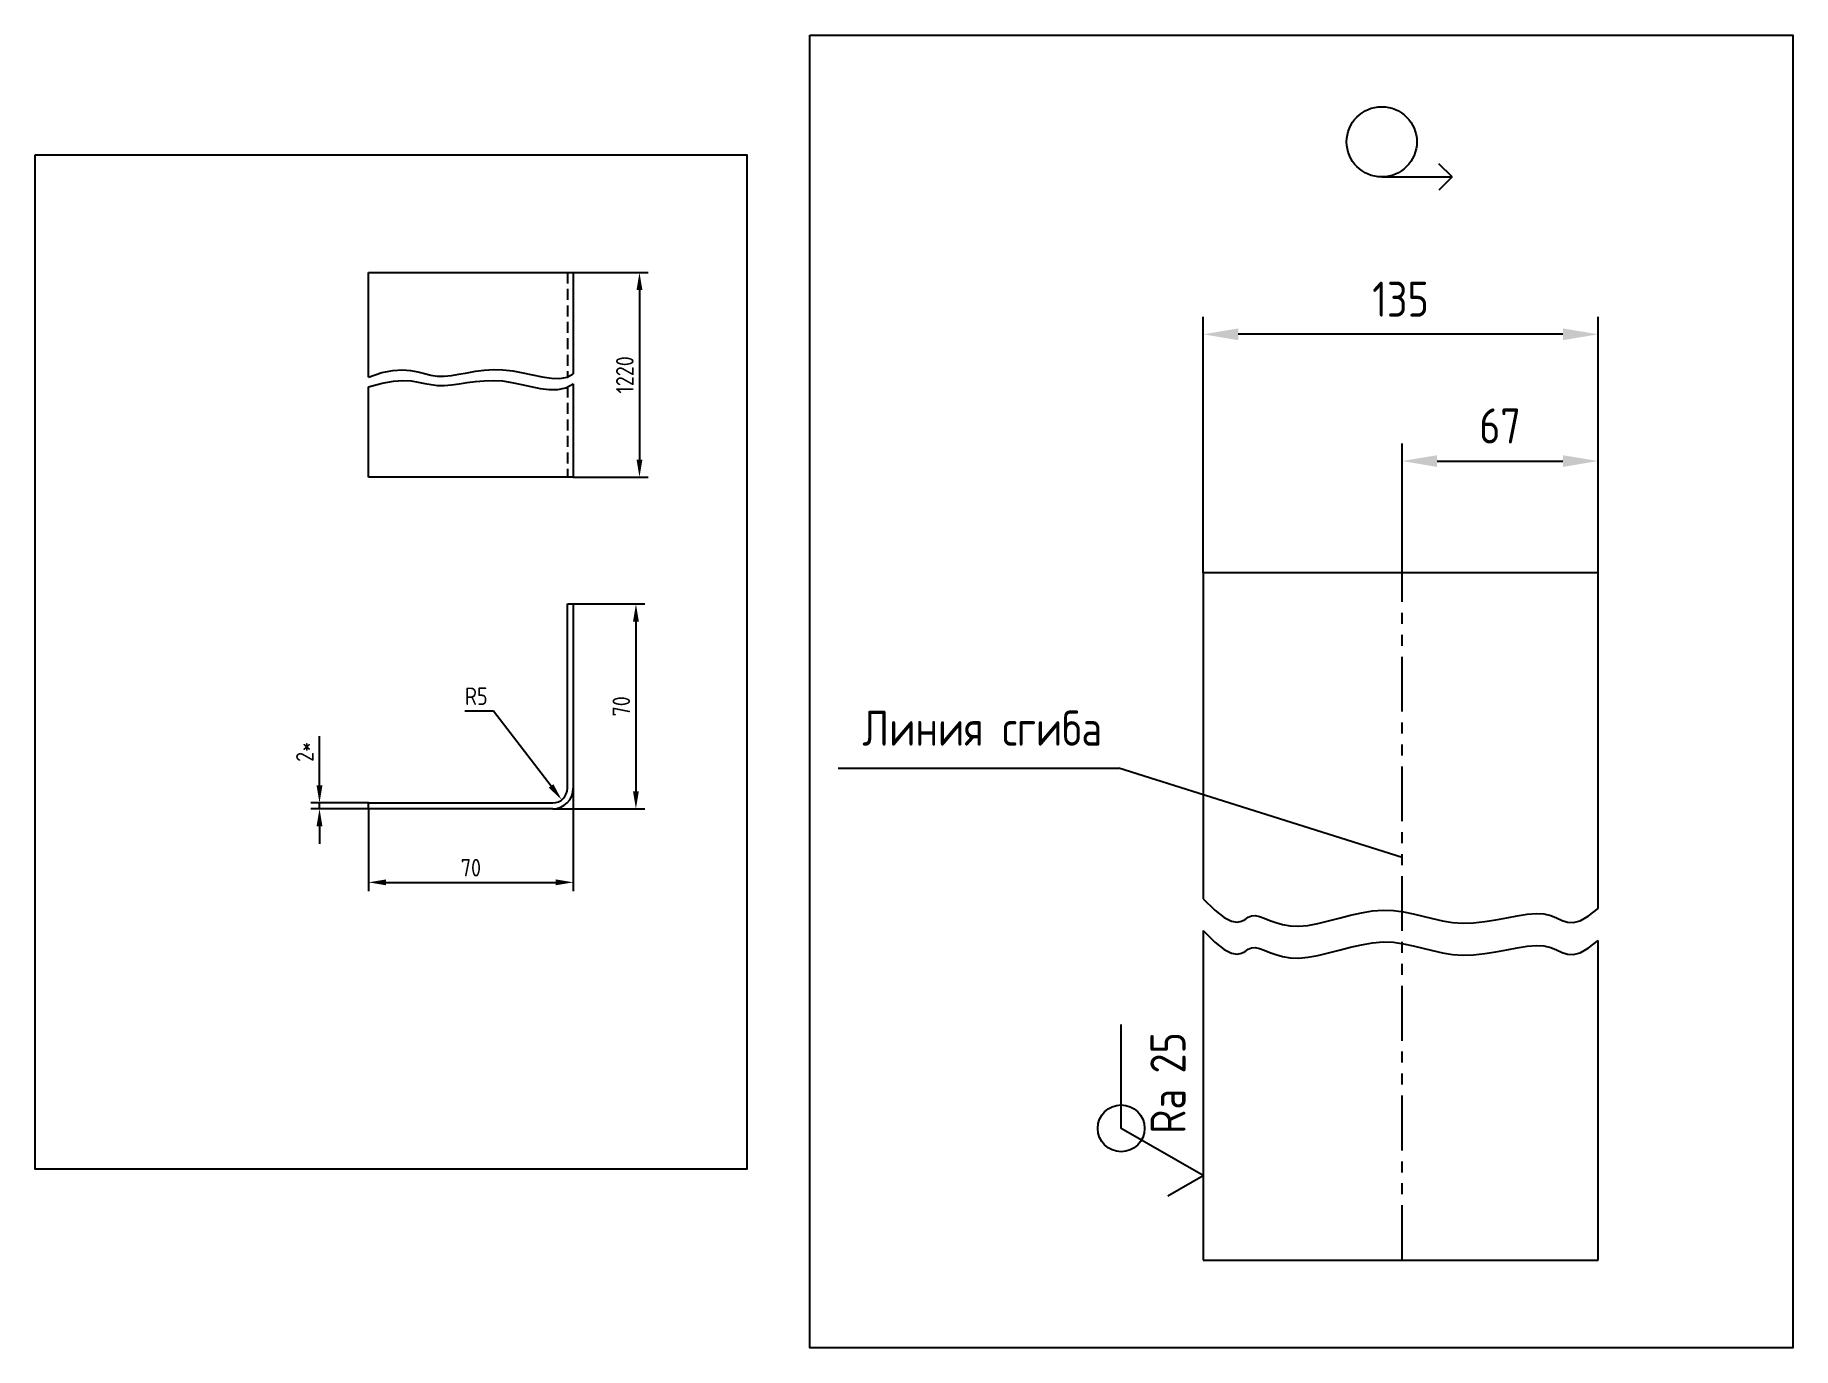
# Model space of a CAD drawing. Header units: millimetres. Extents: x 9274 to 9875, y 1352 to 1801.
import ezdxf

# ---------------------------------------------------------------- set-up
doc = ezdxf.new("R2010")
doc.units = ezdxf.units.MM
doc.header["$LTSCALE"] = 15
doc.linetypes.add('HIDDEN', pattern=[0.375, 0.25, -0.125])
doc.linetypes.add('PHANTOM', pattern=[2.5, 1.25, -0.25, 0.25, -0.25, 0.25, -0.25])
doc.layers.add('AM_VIEWS', color=1, linetype='Continuous', lineweight=25, plot=False)
for name, color, linetype in [('Bord', 1, 'Continuous'), ('Cont', 6, 'Continuous'), ('DIM', 7, 'Continuous'), ('HIDE', 2, 'HIDDEN'), ('PHAN', 5, 'PHANTOM'), ('Text', 3, 'Continuous')]:
    doc.layers.add(name, color=color, linetype=linetype)
doc.styles.add('Style1', font='romans.shx', dxfattribs={"width": 0.8})
doc.dimstyles.new('LIN2', dxfattribs={"dimscale": 2, "dimtxt": 3, "dimasz": 3, "dimexe": 1.5, "dimexo": 0, "dimgap": 1, "dimtad": 1, "dimdec": 4, "dimrnd": 1, "dimdsep": 46, "dimtxsty": 'Style1', "dimcen": 0, "dimdle": 2, "dimclrd": 256, "dimclrt": 3, "dimadec": 0, "dimazin": 0, "dimtfac": 1, "dimtdec": 4, "dimtmove": 1, "dimatfit": 3, "dimfxl": 1, "dimtolj": 1, "dimtzin": 0, "dimarcsym": 0})
doc.dimstyles.new('LIN4', dxfattribs={"dimscale": 4, "dimtxt": 3, "dimasz": 3, "dimexe": 1.5, "dimexo": 0, "dimgap": 1.5, "dimtad": 1, "dimzin": 13, "dimdsep": 46, "dimtxsty": 'Style1', "dimcen": 0, "dimclrt": 3, "dimadec": 0, "dimazin": 0, "dimtfac": 1, "dimtmove": 0, "dimatfit": 3, "dimfxl": 1, "dimtolj": 1, "dimtzin": 13, "dimarcsym": 0})

# ---------------------------------------------------------------- blocks, each defined once
blk = doc.blocks.new('A$C6CF913E7')
at = {"layer": 'Text'}
blk.add_circle((0, 0), 2, dxfattribs=at)
blk = doc.blocks.new('sherISO_07')
at = {"layer": 'Text'}
blk.add_line((4.04, 7), (12.93, 7), dxfattribs=at)
blk.add_lwpolyline([(-1.73, 3), (0, 0), (4.04, 7)], dxfattribs=at)
blk.add_blockref('A$C6CF913E7', (4.04, 7))
at = {"layer": 'Text', "style": 'Style1', "width": 0.8}
blk.add_text('Ra', height=3, dxfattribs=at).set_placement((3.58, 1.5))
blk.add_attdef('25', (8.73, 1.5), '', height=3, dxfattribs=at)
blk = doc.blocks.new('*D26')
at = {"layer": 'Defpoints', "color": 0, "transparency": 16777216}
for p in [(9458.13, 1606.48), (9451.13, 1536.48), (9479.53, 1536.48)]:
    blk.add_point(p, dxfattribs=at)
at = {"layer": 'DIM', "color": 0, "lineweight": -2, "transparency": 16777216}
for p, q in [((9458.13, 1606.48), (9482.53, 1606.48)), ((9451.13, 1536.48), (9482.53, 1536.48))]:
    blk.add_line(p, q, dxfattribs=at)
at = {"layer": 'DIM', "lineweight": -2, "transparency": 16777216}
blk.add_line((9479.53, 1600.48), (9479.53, 1542.48), dxfattribs=at)
at = {"layer": 'DIM', "transparency": 16777216}
for points in [[(9478.53, 1600.48), (9480.53, 1600.48), (9479.53, 1606.48)], [(9478.53, 1542.48), (9480.53, 1542.48), (9479.53, 1536.48)]]:
    blk.add_solid(points, dxfattribs=at)
at = {"layer": 'DIM', "color": 3, "transparency": 16777216, "insert": (9474.53, 1571.48), "char_height": 6, "attachment_point": 5, "rotation": 90, "style": 'Style1'}
blk.add_mtext('\\A1;70', dxfattribs=at)
blk = doc.blocks.new('*D27')
at = {"layer": 'Defpoints', "color": 0, "transparency": 16777216}
for p in [(9458.13, 1543.48), (9388.13, 1536.48), (9458.13, 1511.33)]:
    blk.add_point(p, dxfattribs=at)
at = {"layer": 'DIM', "color": 0, "lineweight": -2, "transparency": 16777216}
for p, q in [((9458.13, 1543.48), (9458.13, 1508.33)), ((9388.13, 1536.48), (9388.13, 1508.33))]:
    blk.add_line(p, q, dxfattribs=at)
at = {"layer": 'DIM', "lineweight": -2, "transparency": 16777216}
blk.add_line((9394.13, 1511.33), (9452.13, 1511.33), dxfattribs=at)
at = {"layer": 'DIM', "transparency": 16777216}
for points in [[(9394.13, 1512.33), (9394.13, 1510.33), (9388.13, 1511.33)], [(9452.13, 1512.33), (9452.13, 1510.33), (9458.13, 1511.33)]]:
    blk.add_solid(points, dxfattribs=at)
at = {"layer": 'DIM', "color": 3, "transparency": 16777216, "insert": (9423.13, 1516.33), "char_height": 6, "attachment_point": 5, "style": 'Style1'}
blk.add_mtext('\\A1;70', dxfattribs=at)
blk = doc.blocks.new('*D28')
at = {"layer": 'Defpoints', "color": 0, "transparency": 16777216}
for p in [(9371.38, 1538.48), (9388.13, 1538.48), (9388.13, 1536.48)]:
    blk.add_point(p, dxfattribs=at)
at = {"layer": 'DIM', "lineweight": -2, "transparency": 16777216}
for p, q in [((9371.38, 1544.48), (9371.38, 1561.34)), ((9371.38, 1536.48), (9371.38, 1538.48)), ((9371.38, 1530.48), (9371.38, 1524.48))]:
    blk.add_line(p, q, dxfattribs=at)
at = {"layer": 'DIM', "color": 0, "lineweight": -2, "transparency": 16777216}
for p, q in [((9388.13, 1538.48), (9368.38, 1538.48)), ((9388.13, 1536.48), (9368.38, 1536.48))]:
    blk.add_line(p, q, dxfattribs=at)
at = {"layer": 'DIM', "transparency": 16777216}
for points in [[(9370.38, 1544.48), (9372.38, 1544.48), (9371.38, 1538.48)], [(9370.38, 1530.48), (9372.38, 1530.48), (9371.38, 1536.48)]]:
    blk.add_solid(points, dxfattribs=at)
at = {"layer": 'DIM', "color": 3, "transparency": 16777216, "insert": (9366.38, 1555.91), "char_height": 6, "attachment_point": 5, "rotation": 90, "style": 'Style1'}
blk.add_mtext('\\A1;2*', dxfattribs=at)
blk = doc.blocks.new('*D29')
at = {"layer": 'Defpoints', "color": 0, "transparency": 16777216}
for p in [(9451.13, 1543.48), (9454.17, 1539.51)]:
    blk.add_point(p, dxfattribs=at)
at = {"layer": 'DIM', "lineweight": -2, "transparency": 16777216}
for p, q in [((9421.08, 1569.95), (9430.85, 1569.95)), ((9430.85, 1569.95), (9450.52, 1544.27))]:
    blk.add_line(p, q, dxfattribs=at)
at = {"layer": 'DIM', "transparency": 16777216}
blk.add_solid([(9451.32, 1544.88), (9449.73, 1543.67), (9454.17, 1539.51)], dxfattribs=at)
at = {"layer": 'DIM', "color": 3, "transparency": 16777216, "insert": (9424.96, 1574.95), "char_height": 6, "attachment_point": 5, "style": 'Style1'}
blk.add_mtext('\\A1;R5', dxfattribs=at)
blk = doc.blocks.new('*D30')
at = {"layer": 'Defpoints', "color": 0, "transparency": 16777216}
for p in [(9458.13, 1719.79), (9458.13, 1649.78), (9480.74, 1649.78)]:
    blk.add_point(p, dxfattribs=at)
at = {"layer": 'DIM', "color": 0, "lineweight": -2, "transparency": 16777216}
for p, q in [((9458.13, 1719.79), (9483.74, 1719.79)), ((9458.13, 1649.78), (9483.74, 1649.78))]:
    blk.add_line(p, q, dxfattribs=at)
at = {"layer": 'DIM', "lineweight": -2, "transparency": 16777216}
blk.add_line((9480.74, 1713.79), (9480.74, 1655.78), dxfattribs=at)
at = {"layer": 'DIM', "transparency": 16777216}
for points in [[(9479.74, 1713.79), (9481.74, 1713.79), (9480.74, 1719.79)], [(9479.74, 1655.78), (9481.74, 1655.78), (9480.74, 1649.78)]]:
    blk.add_solid(points, dxfattribs=at)
at = {"layer": 'DIM', "color": 3, "transparency": 16777216, "insert": (9475.74, 1684.78), "char_height": 6, "attachment_point": 5, "rotation": 90, "style": 'Style1'}
blk.add_mtext('\\A1;1220', dxfattribs=at)
blk = doc.blocks.new('*D31')
at = {"layer": 'Defpoints', "color": 0, "transparency": 16777216}
for p in [(9808.37, 1655.33), (9741.37, 1625.42), (9808.37, 1617.15)]:
    blk.add_point(p, dxfattribs=at)
at = {"layer": 'DIM', "color": 0, "lineweight": -2, "transparency": 16777216}
for p, q in [((9741.37, 1625.42), (9741.37, 1661.33)), ((9808.37, 1617.15), (9808.37, 1661.33)), ((9753.37, 1655.33), (9796.37, 1655.33))]:
    blk.add_line(p, q, dxfattribs=at)
at = {"layer": 'DIM', "color": 0, "transparency": 16777216}
for points in [[(9753.37, 1657.33), (9753.37, 1653.33), (9741.37, 1655.33)], [(9796.37, 1657.33), (9796.37, 1653.33), (9808.37, 1655.33)]]:
    blk.add_solid(points, dxfattribs=at)
at = {"layer": 'DIM', "color": 3, "transparency": 16777216, "insert": (9774.87, 1667.33), "char_height": 12, "attachment_point": 5, "style": 'Style1'}
blk.add_mtext('\\A1;67', dxfattribs=at)
blk = doc.blocks.new('*D32')
at = {"layer": 'Defpoints', "color": 0, "transparency": 16777216}
for p in [(9673.37, 1698.65), (9673.37, 1617.15), (9808.37, 1617.15)]:
    blk.add_point(p, dxfattribs=at)
at = {"layer": 'DIM', "color": 0, "lineweight": -2, "transparency": 16777216}
for p, q in [((9673.37, 1617.15), (9673.37, 1704.65)), ((9808.37, 1617.15), (9808.37, 1704.65)), ((9796.37, 1698.65), (9685.37, 1698.65))]:
    blk.add_line(p, q, dxfattribs=at)
at = {"layer": 'DIM', "color": 0, "transparency": 16777216}
for points in [[(9685.37, 1700.65), (9685.37, 1696.65), (9673.37, 1698.65)], [(9796.37, 1700.65), (9796.37, 1696.65), (9808.37, 1698.65)]]:
    blk.add_solid(points, dxfattribs=at)
at = {"layer": 'DIM', "color": 3, "transparency": 16777216, "insert": (9740.87, 1710.65), "char_height": 12, "attachment_point": 5, "style": 'Style1'}
blk.add_mtext('\\A1;135', dxfattribs=at)

msp = doc.modelspace()

# ---------------------------------------------------------------- linework, layer by layer
at = {"layer": 'AM_VIEWS'}
for points in [[(9538.92918, 1800.89639), (9874.94553, 1800.89639), (9874.94553, 1352.22197), (9538.92918, 1352.22197)], [(9274.19436, 1759.95683), (9517.45616, 1759.95683), (9517.45616, 1413.26736), (9274.19436, 1413.26736)]]:
    msp.add_lwpolyline(points, close=True, dxfattribs=at)
at = {"layer": 'Bord'}
for p in [(9548.6029, 1550.40627), (9741.37132, 1519.79428)]:
    msp.add_line(p, (9644.53447, 1550.40627), dxfattribs=at)
for points in [[(9388.13155, 1684.03293), (9392.63009, 1685.53535), (9396.44737, 1686.31082), (9399.70131, 1686.51412), (9402.50979, 1686.30008), (9404.99074, 1685.82348), (9407.26204, 1685.23913), (9409.4416, 1684.70184), (9411.64732, 1684.36641), (9413.97696, 1684.34661), (9416.44775, 1684.59214), (9419.05675, 1685.01165), (9421.80105, 1685.51381), (9424.67773, 1686.00728), (9427.68386, 1686.40072), (9430.81652, 1686.60279), (9434.07278, 1686.52216), (9437.43784, 1686.10723), (9440.84929, 1685.46541), (9444.23283, 1684.74386), (9447.51416, 1684.08972), (9450.619, 1683.65016), (9453.47304, 1683.57232), (9456.00199, 1684.00336), (9458.13155, 1685.09043)], [(9388.13155, 1680.64894), (9392.74615, 1681.94979), (9396.62637, 1682.63857), (9399.90097, 1682.84495), (9402.6987, 1682.69863), (9405.14832, 1682.32927), (9407.37858, 1681.86656), (9409.51825, 1681.44019), (9411.69607, 1681.17983), (9414.01732, 1681.18013), (9416.49327, 1681.39563), (9419.11173, 1681.74582), (9421.8605, 1682.15022), (9424.72737, 1682.52831), (9427.70014, 1682.79962), (9430.76662, 1682.88363), (9433.91458, 1682.69985), (9437.12708, 1682.20641), (9440.36812, 1681.51595), (9443.59695, 1680.77973), (9446.77281, 1680.14901), (9449.85496, 1679.77506), (9452.80263, 1679.80914), (9455.57508, 1680.40252), (9458.13155, 1681.70645)], [(9673.37132, 1505.7488), (9677.40346, 1501.78332), (9680.58597, 1499.31301), (9683.06352, 1498.0522), (9684.98079, 1497.7152), (9686.48246, 1498.01633), (9687.71322, 1498.66993), (9688.81774, 1499.3903), (9689.94072, 1499.89179), (9691.20552, 1499.95625), (9692.65037, 1499.63579), (9694.29218, 1499.05006), (9696.14786, 1498.31871), (9698.23434, 1497.56138), (9700.56853, 1496.89774), (9703.16734, 1496.44743), (9706.0477, 1496.3301), (9709.21423, 1496.6266), (9712.62237, 1497.26257), (9716.2153, 1498.12486), (9719.93617, 1499.10031), (9723.72814, 1500.07575), (9727.53439, 1500.93804), (9731.29805, 1501.57401), (9734.96231, 1501.87051), (9738.48646, 1501.75133), (9741.89434, 1501.28803), (9745.22596, 1500.58914), (9748.52129, 1499.76318), (9751.82033, 1498.91866), (9755.16307, 1498.16412), (9758.58949, 1497.60807), (9762.1396, 1497.35903), (9765.83403, 1497.48858), (9769.61613, 1497.92049), (9773.40988, 1498.54162), (9777.13928, 1499.23881), (9780.72833, 1499.8989), (9784.10102, 1500.40873), (9787.18134, 1500.65515), (9789.89329, 1500.52498), (9792.19829, 1499.96383), (9794.2075, 1499.15225), (9796.06948, 1498.32954), (9797.93282, 1497.73499), (9799.9461, 1497.60792), (9802.25789, 1498.18762), (9805.01677, 1499.7134), (9808.37132, 1502.42455)], [(9673.37132, 1494.82628), (9677.40346, 1490.8608), (9680.58597, 1488.39049), (9683.06352, 1487.12968), (9684.98079, 1486.79268), (9686.48246, 1487.09381), (9687.71322, 1487.74741), (9688.81774, 1488.46778), (9689.94072, 1488.96926), (9691.20552, 1489.03373), (9692.65037, 1488.71327), (9694.29218, 1488.12754), (9696.14786, 1487.39619), (9698.23434, 1486.63886), (9700.56853, 1485.97522), (9703.16734, 1485.52491), (9706.0477, 1485.40758), (9709.21423, 1485.70408), (9712.62237, 1486.34005), (9716.2153, 1487.20234), (9719.93617, 1488.17779), (9723.72814, 1489.15323), (9727.53439, 1490.01552), (9731.29805, 1490.65149), (9734.96231, 1490.94799), (9738.48646, 1490.8288), (9741.89434, 1490.36551), (9745.22596, 1489.66662), (9748.52129, 1488.84066), (9751.82033, 1487.99614), (9755.16307, 1487.2416), (9758.58949, 1486.68555), (9762.1396, 1486.43651), (9765.83403, 1486.56606), (9769.61613, 1486.99797), (9773.40988, 1487.6191), (9777.13928, 1488.31629), (9780.72833, 1488.97638), (9784.10102, 1489.48621), (9787.18134, 1489.73262), (9789.89329, 1489.60246), (9792.19829, 1489.04131), (9794.2075, 1488.22973), (9796.06948, 1487.40702), (9797.93282, 1486.81247), (9799.9461, 1486.6854), (9802.25789, 1487.2651), (9805.01677, 1488.79088), (9808.37132, 1491.50203)]]:
    msp.add_lwpolyline(points, dxfattribs=at)
at = {"layer": 'Cont'}
for p, q in [((9758.49984, 1752.43136), (9753.97436, 1756.95684)), ((9734.43984, 1752.43136), (9758.49984, 1752.43136)), ((9758.49984, 1752.43136), (9753.97436, 1747.90587)), ((9388.13155, 1684.03293), (9388.13155, 1719.78971)), ((9388.13155, 1719.78971), (9458.13155, 1719.78971)), ((9458.13155, 1719.78971), (9458.13155, 1685.09043)), ((9388.13155, 1649.77613), (9388.13155, 1680.64894)), ((9458.13155, 1681.70645), (9458.13155, 1649.77613)), ((9458.13155, 1649.77613), (9388.13155, 1649.77613)), ((9673.37132, 1617.15044), (9673.37132, 1505.7488)), ((9808.37132, 1617.15044), (9673.37132, 1617.15044)), ((9808.37132, 1502.42455), (9808.37132, 1617.15044)), ((9456.13155, 1543.47964), (9456.13155, 1606.47964)), ((9456.13155, 1606.47964), (9458.13155, 1606.47964)), ((9458.13155, 1606.47964), (9458.13155, 1543.47964)), ((9388.13155, 1538.47964), (9451.13155, 1538.47964)), ((9388.13155, 1536.47964), (9388.13155, 1538.47964)), ((9451.13155, 1536.47964), (9388.13155, 1536.47964)), ((9673.37132, 1494.82628), (9673.37132, 1382.20742)), ((9808.37132, 1382.20742), (9808.37132, 1491.50203)), ((9673.37132, 1382.20742), (9808.37132, 1382.20742))]:
    msp.add_line(p, q, dxfattribs=at)
msp.add_circle((9734.43984, 1764.43136), 12, dxfattribs=at)
for radius in [5, 7]:
    msp.add_arc((9451.13155, 1543.47964), radius, 270, 0, dxfattribs=at)
at = {"layer": 'HIDE'}
for p, q in [((9456.13155, 1719.78971), (9456.13155, 1684.20375)), ((9456.13155, 1680.79469), (9456.13155, 1649.77613))]:
    msp.add_line(p, q, dxfattribs=at)
at = {"layer": 'PHAN'}
msp.add_line((9741.37132, 1382.20742), (9741.37132, 1625.42238), dxfattribs=at)

# ---------------------------------------------------------------- block references
at = {"layer": 'DIM', "xscale": 4, "yscale": 4, "zscale": 4, "rotation": 90}
msp.add_blockref('sherISO_07', (9673.37132, 1411.07673), dxfattribs=at).add_auto_attribs({'25': '25'})

# ---------------------------------------------------------------- texts
at = {"layer": 'Text', "linetype": 'ByBlock', "insert": (9597.89287, 1564.01704), "char_height": 12, "attachment_point": 5, "style": 'Style1'}
msp.add_mtext('Линия сгиба', dxfattribs=at)

# ---------------------------------------------------------------- dimensions: what is measured, and where the dimension line sits
at = {"layer": 'DIM'}
dim = msp.add_linear_dim(base=(9480.73909, 1649.77613), p1=(9458.13155, 1719.78971), p2=(9458.13155, 1649.77613), angle=90, text='1220', dimstyle='LIN2', dxfattribs=at)
dim.commit()
dim.dimension.update_dxf_attribs({"geometry": '*D30', "text_midpoint": (9475.73909, 1684.78292)})
for base, p1, p2, angle, dimstyle, picture, middle in [((9673.37132, 1698.65141), (9808.37132, 1617.15044), (9673.37132, 1617.15044), 180, 'LIN4', '*D32', (9740.87132, 1710.65141)), ((9808.37132, 1655.33028), (9741.37132, 1625.42238), (9808.37132, 1617.15044), 180, 'LIN4', '*D31', (9774.87132, 1667.33028)), ((9479.52923, 1536.47964), (9458.13155, 1606.47964), (9451.13155, 1536.47964), 90, 'LIN2', '*D26', (9474.52923, 1571.47964))]:
    dim = msp.add_linear_dim(base=base, p1=p1, p2=p2, angle=angle, dimstyle=dimstyle, dxfattribs=at)
    dim.commit()
    dim.dimension.update_dxf_attribs({"geometry": picture, "text_midpoint": middle})
dim = msp.add_radius_dim(center=(9451.13155, 1543.47964), mpoint=(9454.173, 1539.51107), dimstyle='LIN2', override={"dimtoh": 1, "dimtmove": 1}, dxfattribs=at)
dim.commit()
dim.dimension.update_dxf_attribs({"geometry": '*D29', "text_midpoint": (9430.84684, 1569.94777), "dimtype": 164})
dim = msp.add_linear_dim(base=(9371.38056, 1538.47964), p1=(9388.13155, 1536.47964), p2=(9388.13155, 1538.47964), angle=90, text='<>*', dimstyle='LIN2', override={"dimtmove": 0}, dxfattribs=at)
dim.commit()
dim.dimension.update_dxf_attribs({"geometry": '*D28', "text_midpoint": (9366.38056, 1555.90821)})
dim = msp.add_linear_dim(base=(9458.13155, 1511.32902), p1=(9388.13155, 1536.47964), p2=(9458.13155, 1543.47964), dimstyle='LIN2', dxfattribs=at)
dim.commit()
dim.dimension.update_dxf_attribs({"geometry": '*D27', "text_midpoint": (9423.13155, 1516.32902)})

doc.saveas('drawing.dxf')
